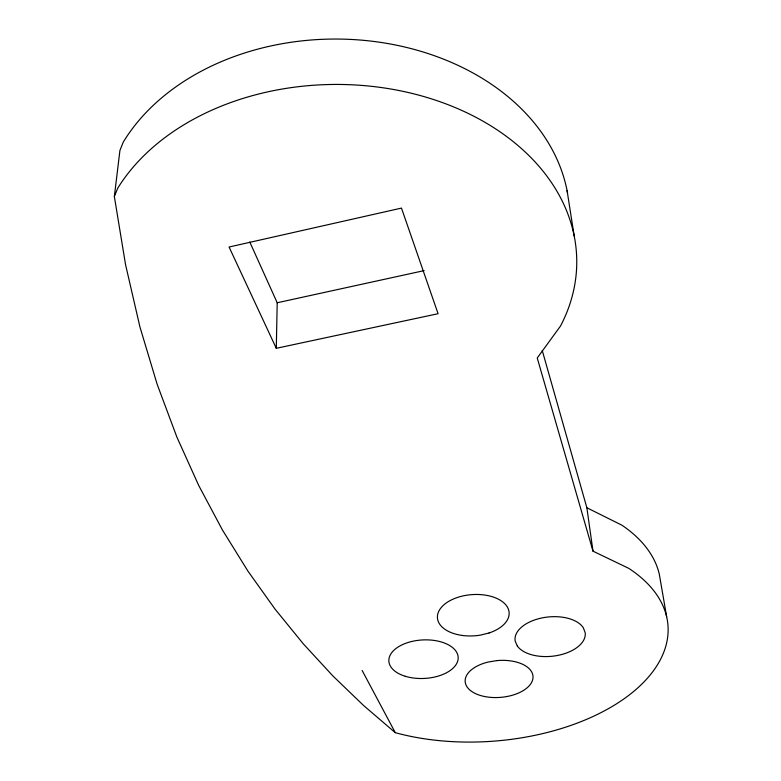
<?xml version="1.0" encoding="UTF-8"?>
<svg xmlns="http://www.w3.org/2000/svg" width="781" height="781" viewBox="0 0 781 781"><rect width="100%" height="100%" fill="white"/><g stroke="black" fill="none" stroke-linecap="round" stroke-linejoin="round"><path stroke-width="1.17" d="M276.289 348.306L229.077 247.011L401.473 208.097L438.082 313.708L276.289 348.306L277.206 302.755L249.783 241.993M114.348 196.49L117.755 188.143A240.45 177.59 -0.1 0 1 429.901 98.367A240.45 177.59 -0.1 0 1 560.514 326.019L537.24 358.001L592.994 551.161L628.773 568.363A181.944 101.891 -4.5 0 1 522.831 737.615L521.972 737.762A181.944 101.891 -4.5 0 1 395.284 732.676L363.624 705.536L332.96 676.014L303.389 643.934L275.029 609.092L248.016 571.243L222.517 530.133L198.716 485.479L176.838 436.969L157.137 384.232L139.916 326.878L125.516 264.466L114.348 196.49L119.923 150.45L123.261 142.113A233.988 177.834 0.1 0 1 370.243 41.022A233.988 177.834 0.1 0 1 567.533 192.975M277.206 302.755L424.151 270.616M542.248 350.484L586.863 507.757L621.969 525.232A178.224 103.385 -4.5 0 1 659.33 574.318L666.652 616.746M362.13 670.449L395.284 732.676M567.084 190.603L574.181 235.96M586.863 507.757L592.994 551.161M489.033 633L480.305 635.138A35.946 20.638 -4.3 0 1 438.444 612.021A35.946 20.638 -4.3 0 1 495.818 597.992A35.946 20.638 -4.3 0 1 489.033 633M496.687 660.619L487.871 662.112A34.032 18.48 -4.6 0 0 474.77 693.255A34.032 18.48 -4.6 0 0 530.826 683.726A34.032 18.48 -4.6 0 0 496.687 660.619M517.334 646.024L515.206 641.162A35.262 19.73 -5.9 0 1 542.492 617.83A35.262 19.73 -5.9 0 1 583.329 627.778L585.194 632.727A35.262 19.73 -5.9 0 1 557.761 655.415A35.262 19.73 -5.9 0 1 517.334 646.024M405.28 676.278A34.715 19.271 -3.1 0 0 458.174 658.481A34.715 19.271 -3.1 0 0 407.067 642.822A34.715 19.271 -3.1 0 0 405.28 676.278"/></g></svg>
